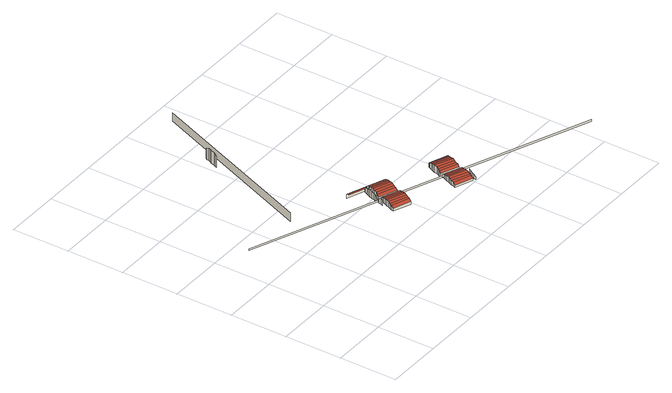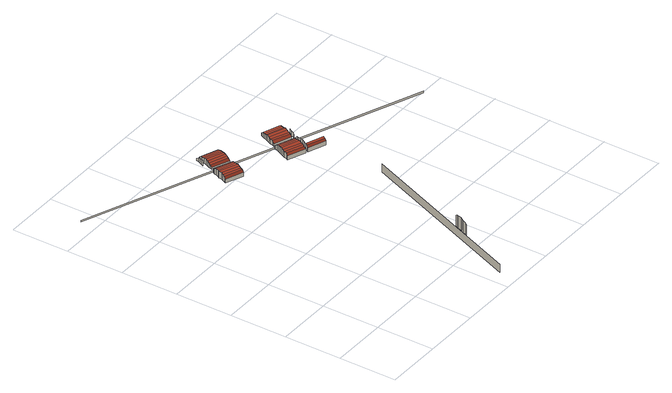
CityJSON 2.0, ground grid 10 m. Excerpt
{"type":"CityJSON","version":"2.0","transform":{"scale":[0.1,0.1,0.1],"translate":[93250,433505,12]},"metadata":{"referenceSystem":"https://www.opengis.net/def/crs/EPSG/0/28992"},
"CityObjects":{
"building1":{"type":"Building","attributes":{"measuredHeight":21.81},"children":["building1-1","building1-2","building1-3","building1-4"],"geometry":[{"type":"MultiSurface","lod":"2","boundaries":[[[0,1,2,3]],[[1,4,5,2]],[[6,7,8,9]],[[10,5,4,11]],[[12,13,14,15]],[[7,16,17,8]],[[13,12,18,19]],[[20,10,11,21]],[[16,22,23,17]],[[19,18,24,0]],[[25,20,21,26]],[[0,24,27,1]],[[28,25,26,29]],[[30,31,32,33]],[[1,27,34,4]],[[35,30,33,36]],[[37,38,39,40]],[[41,42,43,44]],[[4,34,45,11]],[[46,35,36,47]],[[40,39,48,49]],[[18,12,15,50]],[[42,51,52,43]],[[53,54,49,48]],[[11,45,55,21]],[[56,46,47,57]],[[24,18,50,58]],[[51,59,60,52]],[[21,55,61,26]],[[57,62,63,56]],[[27,24,58,64]],[[59,65,66,60]],[[26,61,67,29]],[[62,68,38,63]],[[69,28,29,67]],[[34,27,64,70]],[[71,66,65,72]],[[73,41,44,74]],[[68,75,39,38]],[[41,73,76,42]],[[70,77,45,34]],[[78,71,72,79]],[[75,53,48,39]],[[42,76,80,51]],[[77,81,55,45]],[[82,78,79,83]],[[51,80,84,59]],[[81,85,61,55]],[[86,82,83,87]],[[59,84,88,65]],[[85,69,67,61]],[[65,88,89,72]],[[76,73,74,90]],[[72,89,91,79]],[[80,76,90,92]],[[79,91,93,83]],[[84,80,92,94]],[[83,93,95,87]],[[96,86,87,95]],[[88,84,94,97]],[[97,98,89,88]],[[98,99,91,89]],[[99,100,93,91]],[[100,96,95,93]],[[101,102,103,104]],[[105,106,107,108]],[[106,109,110,107]],[[109,111,112,110]],[[111,113,114,112]],[[115,114,113,116]],[[117,105,108,118]],[[105,117,119,106]],[[120,115,116,121]],[[106,119,122,109]],[[123,120,121,124]],[[109,122,125,111]],[[126,123,124,127]],[[111,125,128,113]],[[129,130,131,132]],[[113,128,133,116]],[[119,117,118,134]],[[130,135,136,131]],[[116,133,137,121]],[[122,119,134,138]],[[135,139,140,136]],[[121,137,141,124]],[[142,143,144,145]],[[125,122,138,146]],[[139,147,148,140]],[[124,141,149,127]],[[143,150,151,144]],[[152,126,127,149]],[[128,125,146,153]],[[154,148,147,155]],[[156,129,132,157]],[[150,158,159,151]],[[129,156,160,130]],[[153,161,133,128]],[[162,154,155,163]],[[158,164,165,159]],[[130,160,166,135]],[[161,167,137,133]],[[168,162,163,169]],[[135,166,170,139]],[[171,168,169,172]],[[139,170,173,147]],[[147,173,174,155]],[[155,174,175,163]],[[163,175,176,169]]],"semantics":{"surfaces":[{"type":"WallSurface"},{"type":"RoofSurface"}],"values":[0,0,0,0,0,0,1,0,0,1,0,1,0,0,1,0,1,0,1,0,1,0,0,0,1,0,0,0,1,0,0,0,1,0,0,0,0,0,0,1,0,0,0,1,0,0,1,0,0,1,0,1,0,1,0,1,0,1,0,0,0,0,0,0,0,0,0,0,0,0,0,1,0,1,0,1,0,1,0,1,0,0,1,0,0,1,0,0,0,1,0,0,0,0,0,0,1,0,0,0,1,0,0,1,0,1,1,1,1]}}]},
"building1-1":{"type":"BuildingInstallation","parents":["building1"],"geometry":[{"type":"MultiSurface","lod":"2","boundaries":[[[81,85,61,55]],[[1,4,5,2]],[[70,77,45,34]],[[27,24,58,64]],[[0,1,2,3]],[[19,0,3,177]],[[13,19,177,14]],[[24,18,50,58]],[[77,81,55,45]],[[20,10,11,21]],[[34,27,64,70]],[[28,25,26,29]],[[25,20,21,26]],[[85,69,67,61]],[[18,12,15,50]],[[69,28,29,67]],[[10,5,4,11]],[[12,13,14,15]],[[4,34,45,11]],[[11,45,55,21]],[[13,12,18,19]],[[1,27,34,4]],[[26,61,67,29]],[[21,55,61,26]],[[0,24,27,1]],[[19,18,24,0]]],"semantics":{"surfaces":[{"type":"WallSurface"},{"type":"RoofSurface"}],"values":[0,0,0,0,0,0,0,0,0,0,0,0,0,0,0,0,0,0,1,1,1,1,1,1,1,1]}}]},
"building1-2":{"type":"BuildingInstallation","parents":["building1"],"geometry":[{"type":"MultiSurface","lod":"2","boundaries":[[[100,96,95,93]],[[73,41,44,74]],[[42,51,52,43]],[[88,84,94,97]],[[86,82,83,87]],[[59,65,66,60]],[[96,86,87,95]],[[80,76,90,92]],[[41,42,43,44]],[[99,100,93,91]],[[76,73,74,90]],[[78,71,72,79]],[[71,66,65,72]],[[84,80,92,94]],[[98,99,91,89]],[[97,98,89,88]],[[51,59,60,52]],[[82,78,79,83]],[[79,91,93,83]],[[42,76,80,51]],[[51,80,84,59]],[[72,89,91,79]],[[65,88,89,72]],[[59,84,88,65]],[[41,73,76,42]],[[83,93,95,87]]],"semantics":{"surfaces":[{"type":"WallSurface"},{"type":"RoofSurface"}],"values":[0,0,0,0,0,0,0,0,0,0,0,0,0,0,0,0,0,0,1,1,1,1,1,1,1,1]}}]},
"building1-3":{"type":"BuildingInstallation","parents":["building1"],"geometry":[{"type":"MultiSurface","lod":"2","boundaries":[[[161,167,137,133]],[[105,106,107,108]],[[117,105,108,118]],[[120,115,116,121]],[[126,123,124,127]],[[178,152,149,141]],[[115,114,113,116]],[[111,113,114,112]],[[106,109,110,107]],[[153,161,133,128]],[[152,126,127,149]],[[123,120,121,124]],[[167,178,141,137]],[[128,125,146,153]],[[125,122,138,146]],[[122,119,134,138]],[[109,111,112,110]],[[119,117,118,134]],[[124,141,149,127]],[[109,122,125,111]],[[113,128,133,116]],[[111,125,128,113]],[[121,137,141,124]],[[116,133,137,121]],[[106,119,122,109]],[[105,117,119,106]]],"semantics":{"surfaces":[{"type":"WallSurface"},{"type":"RoofSurface"}],"values":[0,0,0,0,0,0,0,0,0,0,0,0,0,0,0,0,0,0,1,1,1,1,1,1,1,1]}}]},
"building1-4":{"type":"BuildingInstallation","parents":["building1"],"geometry":[{"type":"MultiSurface","lod":"2","boundaries":[[[171,168,169,172]],[[179,171,172,180]],[[168,162,163,169]],[[181,182,176,175]],[[162,154,155,163]],[[183,181,175,174]],[[154,148,147,155]],[[184,183,174,173]],[[156,129,132,157]],[[139,147,148,140]],[[135,139,140,136]],[[170,166,185,186]],[[129,130,131,132]],[[130,135,136,131]],[[173,170,186,184]],[[166,160,187,185]],[[160,156,157,187]],[[182,179,180,176]],[[169,176,180,172]],[[163,175,176,169]],[[155,174,175,163]],[[147,173,174,155]],[[130,160,166,135]],[[135,166,170,139]],[[139,170,173,147]],[[129,156,160,130]]],"semantics":{"surfaces":[{"type":"WallSurface"},{"type":"RoofSurface"}],"values":[0,0,0,0,0,0,0,0,0,0,0,0,0,0,0,0,0,0,1,1,1,1,1,1,1,1]}}]},
"building2":{"type":"Building","attributes":{"measuredHeight":21.9},"geometry":[{"type":"MultiSurface","lod":"2","boundaries":[[[188,189,190,191]],[[192,193,194,195]],[[196,192,195,197]],[[198,196,197,199]],[[199,200,201,198]],[[200,202,203,201]],[[202,204,205,203]],[[204,206,207,205]]],"semantics":{"surfaces":[{"type":"WallSurface"}],"values":[0,0,0,0,0,0,0,0]}}]}
},
"vertices":[
[212,125,68],[214,129,69],[214,129,59],[212,125,59],[215,133,70],[215,133,59],[212,139,59],[214,143,59],[214,143,68],[212,139,69],[217,137,59],[217,137,69],[239,105,64],[209,117,64],[209,117,59],[239,105,59],[215,147,59],[215,147,67],[241,109,67],[210,121,67],[219,142,59],[219,142,68],[217,150,59],[217,150,64],[242,113,68],[220,145,59],[220,145,67],[244,117,69],[222,149,59],[222,149,64],[219,157,66],[218,154,63],[218,154,56],[219,157,56],[246,121,70],[221,161,67],[221,161,56],[197,190,67],[228,178,67],[229,182,66],[199,194,66],[223,153,63],[224,156,66],[224,156,56],[223,153,56],[247,125,69],[222,165,68],[222,165,56],[231,185,63],[200,197,63],[241,109,59],[226,160,67],[226,160,56],[231,185,56],[200,197,56],[249,129,68],[224,170,69],[224,170,56],[242,113,59],[227,164,68],[227,164,56],[250,133,67],[226,174,56],[226,174,68],[244,117,59],[229,168,69],[229,168,56],[252,137,64],[228,178,56],[252,137,59],[246,121,59],[231,173,56],[231,173,68],[253,140,63],[253,140,56],[229,182,56],[254,144,66],[247,125,59],[232,177,56],[232,177,67],[256,148,67],[249,129,59],[234,180,56],[234,180,66],[258,152,68],[250,133,59],[235,184,56],[235,184,63],[259,156,69],[261,160,68],[254,144,56],[263,164,67],[256,148,56],[264,168,66],[258,152,56],[266,172,63],[266,172,56],[259,156,56],[261,160,56],[263,164,56],[264,168,56],[579,9,56],[3,239,56],[3,239,59],[579,9,59],[313,76,63],[315,80,66],[315,80,59],[313,76,59],[316,84,67],[316,84,59],[318,88,68],[318,88,59],[320,92,69],[320,92,59],[321,96,59],[321,96,68],[344,64,63],[344,64,59],[345,68,66],[323,100,59],[323,100,67],[347,71,67],[325,104,59],[325,104,66],[348,75,68],[326,108,59],[326,108,63],[350,80,69],[327,111,63],[328,114,66],[328,114,56],[327,111,56],[352,84,68],[345,68,59],[330,118,67],[330,118,56],[353,88,67],[347,71,59],[332,122,68],[332,122,56],[355,92,66],[349,62,63],[350,66,66],[350,66,59],[349,62,59],[348,75,59],[333,127,69],[333,127,56],[356,95,63],[351,70,67],[351,70,59],[356,95,59],[350,80,59],[335,131,56],[335,131,68],[357,99,63],[357,99,56],[353,74,68],[353,74,59],[359,102,66],[352,84,59],[337,135,56],[337,135,67],[355,78,69],[355,78,59],[360,106,67],[353,88,59],[338,139,56],[338,139,66],[362,110,68],[340,142,56],[340,142,63],[364,114,69],[365,119,68],[367,123,67],[369,127,66],
[210,121,59],
[355,92,59],
[370,130,56],[370,130,63],[367,123,56],[369,127,56],[365,119,56],[364,114,56],[360,106,56],[362,110,56],[359,102,56],
[157,270,25],[275,568,25],[275,568,10],[157,270,10],[213,446,32],[212,443,30],[212,443,10],[213,446,10],[215,450,33],[215,450,10],[216,455,33],[216,455,10],[218,459,10],[218,459,33],[220,463,10],[220,463,32],[221,467,10],[221,467,30],[223,470,10],[223,470,28]
]}
